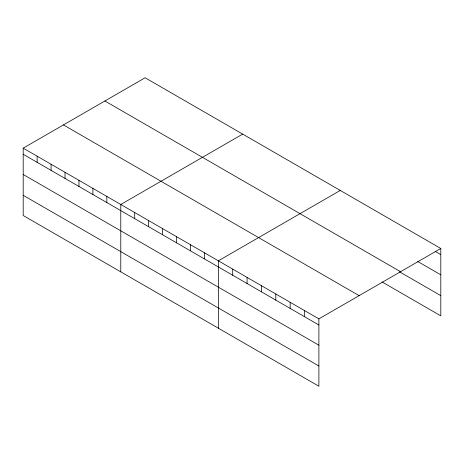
<?xml version="1.0" encoding="UTF-8"?>
<svg xmlns="http://www.w3.org/2000/svg" width="464" height="464" viewBox="0 0 464 464"><rect width="100%" height="100%" fill="white"/><g stroke="black" fill="none" stroke-linecap="round" stroke-linejoin="round"><path stroke-width="0.7" d="M318.89 345.204L318.89 318.867L23.2 148.149L23.2 215.516L318.89 386.234L318.89 345.204L23.2 174.487M382.104 281.961L440.8 315.851L440.8 248.484L145.11 77.766L23.2 148.149M242.684 134.102L120.779 204.485L120.779 271.852M340.263 190.437L218.358 260.82L218.358 328.193M318.89 318.867L440.8 248.484M435.18 251.372L440.8 254.614M417.693 261.481L440.8 274.821M104.876 100.99L400.571 271.707M399.585 271.846L440.8 295.643M63.429 124.92L359.124 295.638M23.2 154.28L318.89 324.997M23.2 195.309L318.89 366.026M304.529 310.573L304.529 316.703M290.168 302.279L290.168 308.415M275.807 293.99L275.807 300.121M261.441 285.696L261.441 291.833M247.08 277.408L247.08 283.539M232.719 269.114L232.719 275.245M204.415 252.776L204.415 258.906M190.478 244.725L190.478 250.856M176.535 236.675L176.535 242.811M162.597 228.63L162.597 234.761M148.66 220.58L148.66 226.716M134.717 212.535L134.717 218.666M106.836 196.44L106.836 202.571M92.899 188.39L92.899 194.52M78.961 180.339L78.961 186.476M65.018 172.295L65.018 178.425M51.081 164.244L51.081 170.375M37.137 156.2L37.137 162.33"/></g></svg>
